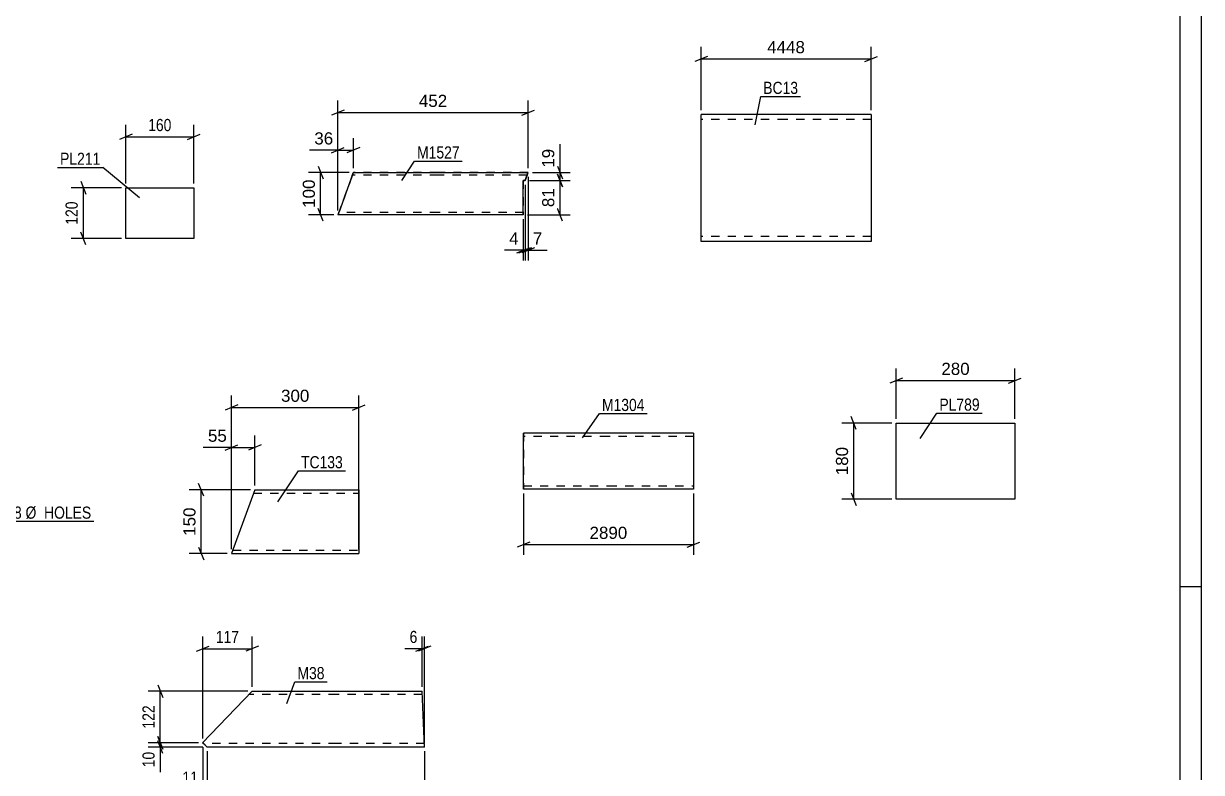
# Model space of a CAD drawing. Header units: millimetres. Extents: x 0 to 841, y 0 to 594.
# Drawn here: x 563.1 to 841, y 254.2 to 430.9 of the extents above; entities that cross this region are included whole.
import ezdxf

# ---------------------------------------------------------------- set-up
doc = ezdxf.new("R2010")
doc.units = ezdxf.units.MM
doc.linetypes.add('DXK_LINE_DOT2', pattern=[3.9198, 1.9599, -1.9599])
doc.styles.add('Arial', font='ARIAL.TTF', dxfattribs={"height": 0.2})
doc.styles.add('Arial Narrow', font='ARIALN.TTF', dxfattribs={"height": 0.2})

# ---------------------------------------------------------------- blocks, each defined once
blk = doc.blocks.new('Unknown-318890635-1126')
at = {"color": 5, "linetype": 'Continuous'}
for p, q in [((841, 0), (841, 594)), ((836, 5), (836, 589)), ((841, 298), (836, 298))]:
    blk.add_line(p, q, dxfattribs=at)
blk = doc.blocks.new('Part-318890635-2367 - 2349')
at = {"color": 2, "linetype": 'Continuous'}
for p, q in [((742.95, 409.49), (722.95, 409.49)), ((722.95, 381.89), (722.95, 409.49)), ((763.05, 409.49), (743.05, 409.49)), ((763.05, 409.49), (763.05, 409.31)), ((763.05, 409.31), (763.05, 379.49)), ((722.95, 379.49), (722.95, 381.89)), ((742.95, 379.49), (722.95, 379.49)), ((763.05, 379.49), (743.05, 379.49))]:
    blk.add_line(p, q, dxfattribs=at)
at = {"color": 7, "linetype": 'DXK_LINE_DOT2'}
for p, q in [((742.95, 408.29), (722.95, 408.29)), ((763.05, 408.29), (743.05, 408.29)), ((722.95, 379.67), (722.95, 381.89)), ((722.95, 380.69), (722.95, 380.78)), ((763.05, 380.69), (763.05, 380.78)), ((742.95, 380.69), (722.95, 380.69)), ((763.05, 380.69), (743.05, 380.69))]:
    blk.add_line(p, q, dxfattribs=at)
blk = doc.blocks.new('Part-318890635-1235 - 1217')
at = {"color": 2, "linetype": 'Continuous'}
for p, q in [((605.37, 261.19), (617.04, 273.4)), ((617.04, 273.4), (637.04, 273.4)), ((637.14, 273.4), (657.14, 273.4)), ((657.74, 260.2), (657.14, 273.4)), ((605.94, 260.67), (605.37, 261.19)), ((606.44, 260.2), (605.94, 260.67)), ((637.04, 260.2), (606.44, 260.2)), ((657.74, 260.2), (637.14, 260.2))]:
    blk.add_line(p, q, dxfattribs=at)
at = {"color": 7, "linetype": 'DXK_LINE_DOT2'}
for p, q in [((637.04, 272.6), (616.28, 272.6)), ((657.18, 272.6), (637.14, 272.6)), ((605.38, 261.2), (605.37, 261.19)), ((605.37, 261.19), (605.38, 261.2)), ((605.4, 261.19), (605.38, 261.2)), ((605.38, 261.2), (605.6, 261)), ((637.04, 261), (605.6, 261)), ((657.7, 261), (637.14, 261)), ((657.7, 261), (657.7, 261.06))]:
    blk.add_line(p, q, dxfattribs=at)
blk = doc.blocks.new('Part-318890635-2117 - 2101')
at = {"color": 2, "linetype": 'Continuous'}
for p, q in [((681.04, 334.26), (681.04, 334.26)), ((681.04, 321.06), (681.04, 334.26)), ((701.04, 334.26), (681.04, 334.26)), ((721.14, 334.26), (701.14, 334.26)), ((721.14, 334.26), (721.14, 321.06)), ((681.04, 321.06), (681.04, 321.06)), ((701.04, 321.06), (681.04, 321.06)), ((721.14, 321.06), (701.14, 321.06))]:
    blk.add_line(p, q, dxfattribs=at)
at = {"color": 7, "linetype": 'DXK_LINE_DOT2'}
for p, q in [((681.04, 334.26), (681.04, 321.06)), ((681.04, 333.46), (681.04, 333.46)), ((701.04, 333.46), (681.04, 333.46)), ((721.14, 333.46), (701.14, 333.46)), ((721.14, 334.26), (721.14, 334.26)), ((721.14, 334.26), (721.14, 321.06)), ((681.04, 321.86), (681.04, 321.86)), ((681.04, 321.86), (701.04, 321.86)), ((701.14, 321.86), (721.14, 321.86)), ((721.14, 321.06), (721.14, 321.06))]:
    blk.add_line(p, q, dxfattribs=at)
blk = doc.blocks.new('Part-318890635-1998 - 1982')
at = {"color": 7, "linetype": 'DXK_LINE_DOT2'}
for p, q in [((640.65, 395.03), (637.52, 386.41)), ((640.57, 394.8), (637.56, 386.54)), ((640.69, 395.12), (637.63, 386.74)), ((640.57, 394.8), (640.64, 394.99)), ((640.64, 394.99), (640.65, 395.03)), ((640.79, 395.42), (640.65, 395.03)), ((640.65, 395.03), (640.69, 395.12)), ((640.69, 395.12), (640.7, 395.17)), ((640.69, 395.12), (640.7, 395.17)), ((660.92, 395.17), (640.7, 395.17)), ((640.89, 395.68), (640.79, 395.42)), ((640.92, 395.77), (640.89, 395.68)), ((660.92, 395.77), (640.92, 395.77)), ((682.15, 395.77), (661.02, 395.77)), ((681.93, 395.17), (661.02, 395.17)), ((681.92, 395.12), (681.46, 393.86)), ((681.88, 395.03), (681.46, 393.86)), ((681.46, 393.86), (681.8, 394.8)), ((681.8, 394.8), (681.87, 394.99)), ((681.87, 394.99), (681.88, 395.03)), ((681.88, 395.03), (682.02, 395.42)), ((681.88, 395.03), (681.91, 395.12)), ((681.91, 395.12), (681.93, 395.17)), ((681.92, 395.12), (681.93, 395.17)), ((682.02, 395.42), (682.12, 395.68)), ((682.12, 395.68), (682.15, 395.77)), ((681.02, 386.54), (681.02, 393.86)), ((681.02, 393.86), (681.46, 393.86)), ((681.46, 393.86), (681.02, 393.86)), ((681.02, 393.86), (681.02, 386.54)), ((681.46, 393.86), (681.02, 393.86)), ((681.02, 393.86), (681.02, 386.41)), ((681.02, 393.86), (681.02, 393.86)), ((681.46, 393.86), (681.46, 393.86)), ((637.52, 386.41), (637.41, 386.12)), ((637.5, 386.37), (637.56, 386.54)), ((637.5, 386.37), (637.52, 386.41)), ((660.92, 386.37), (637.5, 386.37)), ((637.52, 386.41), (637.63, 386.74)), ((681.02, 386.37), (661.02, 386.37)), ((681.02, 386.37), (681.02, 386.54)), ((681.02, 386.41), (681.02, 386.54)), ((681.02, 386.12), (681.02, 386.41)), ((681.02, 386.37), (681.02, 386.41)), ((637.31, 385.86), (637.28, 385.77)), ((637.28, 385.77), (637.28, 385.77)), ((637.41, 386.12), (637.31, 385.86)), ((681.02, 385.86), (681.02, 386.12)), ((681.02, 385.77), (681.02, 385.86))]:
    blk.add_line(p, q, dxfattribs=at)
at = {"color": 2, "linetype": 'Continuous'}
for p, q in [((640.65, 395.03), (637.55, 386.51)), ((640.65, 395.03), (640.79, 395.42)), ((640.79, 395.42), (640.89, 395.68)), ((640.89, 395.68), (640.92, 395.77)), ((640.92, 395.77), (640.92, 395.77)), ((640.92, 395.77), (660.92, 395.77)), ((661.02, 395.77), (682.15, 395.77)), ((681.46, 393.86), (681.88, 395.03)), ((682.02, 395.42), (681.88, 395.03)), ((682.12, 395.68), (682.02, 395.42)), ((682.15, 395.77), (682.12, 395.68)), ((682.15, 395.77), (682.15, 395.77)), ((681.02, 386.51), (681.02, 393.86)), ((681.02, 393.86), (681.46, 393.86)), ((681.02, 393.86), (681.02, 393.86)), ((681.46, 393.86), (681.46, 393.86)), ((637.41, 386.12), (637.55, 386.51)), ((681.02, 386.51), (681.02, 386.12)), ((637.28, 385.77), (637.31, 385.86)), ((637.28, 385.77), (637.28, 385.77)), ((660.92, 385.77), (637.28, 385.77)), ((637.31, 385.86), (637.41, 386.12)), ((681.02, 385.77), (661.02, 385.77)), ((681.02, 386.12), (681.02, 385.86)), ((681.02, 385.86), (681.02, 385.77))]:
    blk.add_line(p, q, dxfattribs=at)
blk = doc.blocks.new('Part-318890635-5635 - 5628')
at = {"color": 2, "linetype": 'Continuous'}
for p, q in [((617.65, 320.88), (612.19, 305.88)), ((617.65, 320.88), (617.65, 320.88)), ((617.65, 320.88), (642.19, 320.88)), ((642.19, 320.88), (642.19, 320.88)), ((642.19, 320.88), (642.19, 305.88)), ((612.19, 305.88), (612.19, 305.88)), ((612.19, 305.88), (642.19, 305.88)), ((642.19, 305.88), (642.19, 305.88))]:
    blk.add_line(p, q, dxfattribs=at)
at = {"color": 7, "linetype": 'DXK_LINE_DOT2'}
for p, q in [((617.36, 320.08), (617.36, 320.08)), ((617.36, 320.08), (642.19, 320.08)), ((617.36, 320.08), (642.19, 320.08)), ((617.65, 320.88), (617.65, 320.88)), ((617.65, 320.88), (642.19, 320.88)), ((642.19, 320.88), (642.19, 320.88)), ((642.19, 320.08), (642.19, 320.08)), ((617.07, 319.28), (617.07, 319.28)), ((617.07, 319.28), (617.07, 319.28)), ((642.19, 319.28), (642.19, 319.28)), ((642.19, 319.28), (642.19, 319.28)), ((612.19, 305.88), (642.19, 305.88)), ((612.48, 306.68), (612.51, 306.74)), ((612.48, 306.68), (612.48, 306.68)), ((612.48, 306.68), (642.19, 306.68)), ((612.48, 306.68), (642.19, 306.68)), ((642.19, 306.68), (642.19, 306.74)), ((642.19, 306.68), (642.19, 306.68)), ((642.19, 305.88), (642.19, 305.88))]:
    blk.add_line(p, q, dxfattribs=at)
blk = doc.blocks.new('Part-318890635-5751 - 5745')
at = {"color": 2, "linetype": 'Continuous'}
for p, q in [((768.98, 318.66), (768.98, 336.66)), ((768.98, 336.66), (796.98, 336.66)), ((796.98, 336.66), (796.98, 318.66)), ((796.98, 318.66), (768.98, 318.66))]:
    blk.add_line(p, q, dxfattribs=at)
blk = doc.blocks.new('Part-318890635-2149 - 2133')
at = {"color": 2, "linetype": 'Continuous'}
for p, q in [((587.24, 380.19), (587.24, 392.19)), ((587.24, 392.19), (603.29, 392.19)), ((603.29, 392.19), (603.29, 380.19)), ((603.29, 380.19), (587.24, 380.19))]:
    blk.add_line(p, q, dxfattribs=at)
blk = doc.blocks.new('StraightDimension-318890635-2370 - 2349')
at = {"color": 7, "linetype": 'Continuous'}
for p, q in [((722.95, 410.49), (722.95, 425.42)), ((763.05, 410.49), (763.05, 425.42)), ((724.45, 423.17), (721.45, 421.97)), ((722.95, 422.57), (763.05, 422.57)), ((761.55, 421.97), (764.55, 423.17))]:
    blk.add_line(p, q, dxfattribs=at)
at = {"color": 0}
blk.add_wipeout([(748.04, 423.32), (748.04, 427.52), (737.95, 427.52), (737.95, 423.32)], dxfattribs=at)
at = {"color": 3, "style": 'Arial'}
blk.add_text('4448', height=2.865, dxfattribs=at).set_placement((738.55, 423.92))
blk = doc.blocks.new('StraightDimension-318890635-1317 - 1217')
at = {"color": 7, "linetype": 'Continuous'}
for p, q in [((616.04, 273.4), (592.53, 273.4)), ((594.78, 274.9), (595.98, 271.9)), ((595.38, 261.2), (595.38, 273.4)), ((595.98, 259.7), (594.78, 262.7)), ((604.38, 261.2), (592.53, 261.2))]:
    blk.add_line(p, q, dxfattribs=at)
at = {"color": 0}
blk.add_wipeout([(594.63, 270.64), (590.43, 270.64), (590.43, 263.96), (594.63, 263.96)], dxfattribs=at)
at = {"color": 3, "style": 'Arial Narrow'}
blk.add_text('122', height=2.863, rotation=90.0002, dxfattribs=at).set_placement((594.03, 264.56))
blk = doc.blocks.new('StraightDimension-318890635-1301 - 1217')
at = {"color": 7, "linetype": 'Continuous'}
for p, q in [((594.78, 262.7), (595.98, 259.7)), ((595.98, 258.7), (594.78, 261.7)), ((604.38, 261.2), (592.53, 261.2)), ((605.44, 260.2), (592.53, 260.2)), ((595.38, 260.2), (595.38, 261.2))]:
    blk.add_line(p, q, dxfattribs=at)
at = {"color": 0}
blk.add_wipeout([(594.63, 259.67), (590.43, 259.67), (590.43, 254.82), (594.63, 254.82)], dxfattribs=at)
at = {"color": 7, "linetype": 'Continuous'}
blk.add_line((595.38, 260.2), (595.38, 254.29), dxfattribs=at)
blk.add_line((595.38, 260.2), (595.38, 254.29), dxfattribs=at)
at = {"color": 3, "style": 'Arial Narrow'}
blk.add_text('10', height=2.863, rotation=90.0002, dxfattribs=at).set_placement((594.03, 255.42))
blk = doc.blocks.new('StraightDimension-318890635-1262 - 1217')
at = {"color": 7, "linetype": 'Continuous'}
for p, q in [((605.38, 262.2), (605.38, 286.25)), ((617.04, 274.4), (617.04, 286.25)), ((603.88, 282.8), (606.88, 284)), ((618.54, 284), (615.54, 282.8)), ((605.38, 283.4), (617.04, 283.4))]:
    blk.add_line(p, q, dxfattribs=at)
at = {"color": 0}
blk.add_wipeout([(614.56, 284.15), (614.56, 288.35), (607.87, 288.35), (607.87, 284.15)], dxfattribs=at)
at = {"color": 3, "style": 'Arial Narrow'}
blk.add_text('117', height=2.863, dxfattribs=at).set_placement((608.47, 284.75))
blk = doc.blocks.new('StraightDimension-318890635-1239 - 1217')
at = {"color": 7, "linetype": 'Continuous'}
for p, q in [((657.14, 274.4), (657.14, 286.25)), ((657.74, 261.2), (657.74, 286.25)), ((655.64, 282.8), (658.64, 284)), ((659.24, 284), (656.24, 282.8)), ((657.14, 283.4), (657.74, 283.4))]:
    blk.add_line(p, q, dxfattribs=at)
at = {"color": 0}
blk.add_wipeout([(656.62, 284.15), (656.62, 288.35), (653.59, 288.35), (653.59, 284.15)], dxfattribs=at)
at = {"color": 7, "linetype": 'Continuous'}
blk.add_line((657.14, 283.4), (653.07, 283.4), dxfattribs=at)
blk.add_line((657.14, 283.4), (653.07, 283.4), dxfattribs=at)
at = {"color": 3, "style": 'Arial Narrow'}
blk.add_text('6', height=2.86, dxfattribs=at).set_placement((654.19, 284.75))
blk = doc.blocks.new('StraightDimension-318890635-1334 - 1217')
at = {"color": 7, "linetype": 'Continuous'}
for p, q in [((605.38, 260.2), (605.38, 241.34)), ((657.74, 259.2), (657.74, 241.34)), ((606.88, 244.34), (603.88, 243.14)), ((605.38, 243.74), (657.74, 243.74)), ((656.24, 243.14), (659.24, 244.34))]:
    blk.add_line(p, q, dxfattribs=at)
at = {"color": 0}
blk.add_wipeout([(635.82, 244.49), (635.82, 248.69), (627.3, 248.69), (627.3, 244.49)], dxfattribs=at)
at = {"color": 3, "style": 'Arial Narrow'}
blk.add_text('1990', height=2.863, dxfattribs=at).set_placement((627.9, 245.09))
blk = doc.blocks.new('StraightDimension-318890635-1286 - 1217')
at = {"color": 7, "linetype": 'Continuous'}
for p, q in [((605.38, 260.2), (605.38, 247.8)), ((606.44, 259.2), (606.44, 247.8)), ((603.88, 249.6), (606.88, 250.8)), ((607.94, 250.8), (604.94, 249.6)), ((605.38, 250.2), (606.44, 250.2))]:
    blk.add_line(p, q, dxfattribs=at)
at = {"color": 0}
blk.add_wipeout([(604.86, 250.95), (604.86, 255.15), (600, 255.15), (600, 250.95)], dxfattribs=at)
at = {"color": 7, "linetype": 'Continuous'}
blk.add_line((605.38, 250.2), (599.48, 250.2), dxfattribs=at)
blk.add_line((605.38, 250.2), (599.48, 250.2), dxfattribs=at)
at = {"color": 3, "style": 'Arial Narrow'}
blk.add_text('11', height=2.863, dxfattribs=at).set_placement((600.6, 251.55))
blk = doc.blocks.new('StraightDimension-318890635-2120 - 2101')
at = {"color": 7, "linetype": 'Continuous'}
for p, q in [((681.04, 320.06), (681.04, 305.57)), ((721.14, 320.06), (721.14, 305.57)), ((682.54, 308.57), (679.54, 307.37)), ((719.64, 307.37), (722.64, 308.57)), ((681.04, 307.97), (721.14, 307.97))]:
    blk.add_line(p, q, dxfattribs=at)
at = {"color": 0}
blk.add_wipeout([(706.13, 308.72), (706.13, 312.92), (696.04, 312.92), (696.04, 308.72)], dxfattribs=at)
at = {"color": 3, "style": 'Arial'}
blk.add_text('2890', height=2.865, dxfattribs=at).set_placement((696.64, 309.32))
blk = doc.blocks.new('StraightDimension-318890635-2067 - 1982')
at = {"color": 7, "linetype": 'Continuous'}
for p, q in [((639.92, 395.77), (630.35, 395.77)), ((632.6, 397.27), (633.8, 394.27)), ((633.2, 385.77), (633.2, 395.77)), ((633.8, 384.27), (632.6, 387.27)), ((636.28, 385.77), (630.35, 385.77))]:
    blk.add_line(p, q, dxfattribs=at)
at = {"color": 0}
blk.add_wipeout([(632.45, 394.7), (628.25, 394.7), (628.25, 386.83), (632.45, 386.83)], dxfattribs=at)
at = {"color": 3, "style": 'Arial'}
blk.add_text('100', height=2.865, rotation=90.0002, dxfattribs=at).set_placement((631.85, 387.43))
blk = doc.blocks.new('StraightDimension-318890635-2001 - 1982')
at = {"color": 7, "linetype": 'Continuous'}
for p, q in [((637.28, 386.77), (637.28, 403.89)), ((640.92, 396.77), (640.92, 403.89)), ((635.78, 400.44), (638.78, 401.64)), ((637.28, 401.04), (640.92, 401.04)), ((642.42, 401.64), (639.42, 400.44))]:
    blk.add_line(p, q, dxfattribs=at)
at = {"color": 0}
blk.add_wipeout([(636.76, 401.79), (636.76, 405.99), (631.11, 405.99), (631.11, 401.79)], dxfattribs=at)
at = {"color": 7, "linetype": 'Continuous'}
blk.add_line((637.28, 401.04), (630.58, 401.04), dxfattribs=at)
blk.add_line((637.28, 401.04), (630.58, 401.04), dxfattribs=at)
at = {"color": 3, "style": 'Arial'}
blk.add_text('36', height=2.865, dxfattribs=at).set_placement((631.71, 402.39))
blk = doc.blocks.new('StraightDimension-318890635-2043 - 1982')
at = {"color": 7, "linetype": 'Continuous'}
for p, q in [((683.15, 395.77), (692.08, 395.77)), ((689.08, 397.27), (690.28, 394.27)), ((690.28, 392.36), (689.08, 395.36)), ((689.68, 393.86), (689.68, 395.77)), ((682.46, 393.86), (692.08, 393.86))]:
    blk.add_line(p, q, dxfattribs=at)
at = {"color": 0}
blk.add_wipeout([(688.93, 401.94), (684.73, 401.94), (684.73, 396.29), (688.93, 396.29)], dxfattribs=at)
at = {"color": 7, "linetype": 'Continuous'}
blk.add_line((689.68, 395.77), (689.68, 402.46), dxfattribs=at)
blk.add_line((689.68, 395.77), (689.68, 402.46), dxfattribs=at)
at = {"color": 3, "style": 'Arial'}
blk.add_text('19', height=2.865, rotation=90.0002, dxfattribs=at).set_placement((688.33, 396.89))
blk = doc.blocks.new('StraightDimension-318890635-2019 - 1982')
at = {"color": 7, "linetype": 'Continuous'}
for p, q in [((682.15, 394.77), (682.15, 375.02)), ((681.46, 392.86), (681.46, 375.02)), ((679.96, 376.82), (682.96, 378.02)), ((683.65, 378.02), (680.65, 376.82)), ((681.46, 377.42), (682.15, 377.42))]:
    blk.add_line(p, q, dxfattribs=at)
at = {"color": 0}
blk.add_wipeout([(686.1, 378.17), (686.1, 382.37), (682.67, 382.37), (682.67, 378.17)], dxfattribs=at)
at = {"color": 7, "linetype": 'Continuous'}
blk.add_line((682.15, 377.42), (686.62, 377.42), dxfattribs=at)
blk.add_line((682.15, 377.42), (686.62, 377.42), dxfattribs=at)
at = {"color": 3, "style": 'Arial'}
blk.add_text('7', height=2.87, dxfattribs=at).set_placement((683.27, 378.77))
blk = doc.blocks.new('StraightDimension-318890635-2032 - 1982')
at = {"color": 7, "linetype": 'Continuous'}
for p, q in [((681.46, 392.86), (681.46, 375.02)), ((681.02, 384.77), (681.02, 375.02)), ((679.52, 376.82), (682.52, 378.02)), ((682.96, 378.02), (679.96, 376.82)), ((681.02, 377.42), (681.46, 377.42))]:
    blk.add_line(p, q, dxfattribs=at)
at = {"color": 0}
blk.add_wipeout([(680.5, 378.17), (680.5, 382.37), (677.07, 382.37), (677.07, 378.17)], dxfattribs=at)
at = {"color": 7, "linetype": 'Continuous'}
blk.add_line((681.02, 377.42), (676.55, 377.42), dxfattribs=at)
blk.add_line((681.02, 377.42), (676.55, 377.42), dxfattribs=at)
at = {"color": 3, "style": 'Arial'}
blk.add_text('4', height=2.87, dxfattribs=at).set_placement((677.67, 378.77))
blk = doc.blocks.new('StraightDimension-318890635-2056 - 1982')
at = {"color": 7, "linetype": 'Continuous'}
for p, q in [((689.08, 395.36), (690.28, 392.36)), ((682.46, 393.86), (692.08, 393.86)), ((689.68, 385.77), (689.68, 393.86)), ((690.28, 384.27), (689.08, 387.27)), ((682.02, 385.77), (692.08, 385.77))]:
    blk.add_line(p, q, dxfattribs=at)
at = {"color": 0}
blk.add_wipeout([(688.93, 392.64), (684.73, 392.64), (684.73, 386.99), (688.93, 386.99)], dxfattribs=at)
at = {"color": 3, "style": 'Arial'}
blk.add_text('81', height=2.865, rotation=90.0002, dxfattribs=at).set_placement((688.33, 387.59))
blk = doc.blocks.new('StraightDimension-318890635-2085 - 1982')
at = {"color": 7, "linetype": 'Continuous'}
for p, q in [((637.28, 386.77), (637.28, 412.74)), ((682.15, 396.77), (682.15, 412.74)), ((638.78, 410.49), (635.78, 409.29)), ((637.28, 409.89), (682.15, 409.89)), ((680.65, 409.29), (683.65, 410.49))]:
    blk.add_line(p, q, dxfattribs=at)
at = {"color": 0}
blk.add_wipeout([(663.65, 410.64), (663.65, 414.84), (655.78, 414.84), (655.78, 410.64)], dxfattribs=at)
at = {"color": 3, "style": 'Arial'}
blk.add_text('452', height=2.865, dxfattribs=at).set_placement((656.38, 411.24))
blk = doc.blocks.new('StraightDimension-318890635-5637 - 5628')
at = {"color": 7, "linetype": 'Continuous'}
for p, q in [((612.19, 306.88), (612.19, 333.73)), ((617.65, 321.88), (617.65, 333.73)), ((610.69, 330.28), (613.69, 331.48)), ((612.19, 330.88), (617.65, 330.88)), ((619.15, 331.48), (616.15, 330.28))]:
    blk.add_line(p, q, dxfattribs=at)
at = {"color": 0}
blk.add_wipeout([(611.67, 331.63), (611.67, 335.83), (606.02, 335.83), (606.02, 331.63)], dxfattribs=at)
at = {"color": 7, "linetype": 'Continuous'}
blk.add_line((612.19, 330.88), (605.5, 330.88), dxfattribs=at)
blk.add_line((612.19, 330.88), (605.5, 330.88), dxfattribs=at)
at = {"color": 3, "style": 'Arial'}
blk.add_text('55', height=2.865, dxfattribs=at).set_placement((606.62, 332.23))
blk = doc.blocks.new('StraightDimension-318890635-5655 - 5628')
at = {"color": 7, "linetype": 'Continuous'}
for p, q in [((605.63, 319.38), (604.43, 322.38)), ((616.65, 320.88), (602.18, 320.88)), ((605.03, 305.88), (605.03, 320.88)), ((611.19, 305.88), (602.18, 305.88)), ((604.43, 307.38), (605.63, 304.38))]:
    blk.add_line(p, q, dxfattribs=at)
at = {"color": 0}
blk.add_wipeout([(604.28, 317.31), (600.08, 317.31), (600.08, 309.44), (604.28, 309.44)], dxfattribs=at)
at = {"color": 3, "style": 'Arial'}
blk.add_text('150', height=2.865, rotation=90.0002, dxfattribs=at).set_placement((603.68, 310.04))
blk = doc.blocks.new('StraightDimension-318890635-5676 - 5628')
at = {"color": 7, "linetype": 'Continuous'}
for p, q in [((612.19, 306.88), (612.19, 343.16)), ((642.19, 306.88), (642.19, 343.16)), ((613.69, 340.91), (610.69, 339.71)), ((612.19, 340.31), (642.19, 340.31)), ((640.69, 339.71), (643.69, 340.91))]:
    blk.add_line(p, q, dxfattribs=at)
at = {"color": 0}
blk.add_wipeout([(631.13, 341.06), (631.13, 345.26), (623.26, 345.26), (623.26, 341.06)], dxfattribs=at)
at = {"color": 3, "style": 'Arial'}
blk.add_text('300', height=2.865, dxfattribs=at).set_placement((623.86, 341.66))
blk = doc.blocks.new('StraightDimension-318890635-5753 - 5745')
at = {"color": 7, "linetype": 'Continuous'}
for p, q in [((767.98, 336.66), (756.13, 336.66)), ((759.58, 335.16), (758.38, 338.16)), ((758.98, 318.66), (758.98, 336.66)), ((758.38, 320.16), (759.58, 317.16)), ((767.98, 318.66), (756.13, 318.66))]:
    blk.add_line(p, q, dxfattribs=at)
at = {"color": 0}
blk.add_wipeout([(758.23, 331.6), (754.03, 331.6), (754.03, 323.73), (758.23, 323.73)], dxfattribs=at)
at = {"color": 3, "style": 'Arial'}
blk.add_text('180', height=2.865, rotation=90.0002, dxfattribs=at).set_placement((757.63, 324.33))
blk = doc.blocks.new('StraightDimension-318890635-5764 - 5745')
at = {"color": 7, "linetype": 'Continuous'}
for p, q in [((768.98, 337.66), (768.98, 349.51)), ((796.98, 337.66), (796.98, 349.51)), ((770.48, 347.26), (767.48, 346.06)), ((768.98, 346.66), (796.98, 346.66)), ((795.48, 346.06), (798.48, 347.26))]:
    blk.add_line(p, q, dxfattribs=at)
at = {"color": 0}
blk.add_wipeout([(786.91, 347.41), (786.91, 351.61), (779.04, 351.61), (779.04, 347.41)], dxfattribs=at)
at = {"color": 3, "style": 'Arial'}
blk.add_text('280', height=2.865, dxfattribs=at).set_placement((779.64, 348.01))
blk = doc.blocks.new('StraightDimension-318890635-2151 - 2133')
at = {"color": 7, "linetype": 'Continuous'}
for p, q in [((587.24, 393.19), (587.24, 407.04)), ((603.29, 393.19), (603.29, 407.04)), ((588.74, 404.79), (585.74, 403.59)), ((587.24, 404.19), (603.29, 404.19)), ((601.79, 403.59), (604.79, 404.79))]:
    blk.add_line(p, q, dxfattribs=at)
at = {"color": 0}
blk.add_wipeout([(598.61, 404.94), (598.61, 409.14), (591.92, 409.14), (591.92, 404.94)], dxfattribs=at)
at = {"color": 3, "style": 'Arial Narrow'}
blk.add_text('160', height=2.863, dxfattribs=at).set_placement((592.52, 405.54))
blk = doc.blocks.new('StraightDimension-318890635-2162 - 2133')
at = {"color": 7, "linetype": 'Continuous'}
for p, q in [((586.24, 392.19), (574.39, 392.19)), ((576.64, 393.69), (577.84, 390.69)), ((577.24, 380.19), (577.24, 392.19)), ((577.84, 378.69), (576.64, 381.69)), ((586.24, 380.19), (574.39, 380.19))]:
    blk.add_line(p, q, dxfattribs=at)
at = {"color": 0}
blk.add_wipeout([(576.49, 389.53), (572.29, 389.53), (572.29, 382.85), (576.49, 382.85)], dxfattribs=at)
at = {"color": 3, "style": 'Arial Narrow'}
blk.add_text('120', height=2.863, rotation=90.0002, dxfattribs=at).set_placement((575.89, 383.45))
blk = doc.blocks.new('Mark-318890635-2363 - 2349')
at = {"color": 0}
blk.add_wipeout([(745.85, 414.31), (745.85, 417.31), (737.63, 417.31), (737.63, 414.31)], dxfattribs=at)
blk.add_wipeout([(745.85, 414.31), (745.85, 417.31), (737.63, 417.31), (737.63, 414.31)], dxfattribs=at)
at = {"color": 30, "linetype": 'Continuous'}
for p, q in [((735.73, 407.05), (737.03, 413.71)), ((737.03, 413.71), (746.45, 413.71))]:
    blk.add_line(p, q, dxfattribs=at)
at = {"color": 3, "style": 'Arial Narrow'}
blk.add_text('BC13', height=2.863, dxfattribs=at).set_placement((737.63, 414.31))
blk = doc.blocks.new('Mark-318890635-1230 - 1217')
at = {"color": 0}
blk.add_wipeout([(634.12, 276.21), (634.12, 279.21), (627.73, 279.21), (627.73, 276.21)], dxfattribs=at)
blk.add_wipeout([(634.12, 276.21), (634.12, 279.21), (627.73, 279.21), (627.73, 276.21)], dxfattribs=at)
at = {"color": 30, "linetype": 'Continuous'}
for p, q in [((625.24, 270.5), (627.13, 275.61)), ((627.13, 275.61), (634.72, 275.61))]:
    blk.add_line(p, q, dxfattribs=at)
at = {"color": 3, "style": 'Arial Narrow'}
blk.add_text('M38', height=2.863, dxfattribs=at).set_placement((627.73, 276.21))
blk = doc.blocks.new('Mark-318890635-2113 - 2101')
at = {"color": 0}
blk.add_wipeout([(709.63, 339.49), (709.63, 342.49), (699.57, 342.49), (699.57, 339.49)], dxfattribs=at)
blk.add_wipeout([(709.63, 339.49), (709.63, 342.49), (699.57, 342.49), (699.57, 339.49)], dxfattribs=at)
at = {"color": 30, "linetype": 'Continuous'}
for p, q in [((694.98, 333.13), (698.97, 338.89)), ((698.97, 338.89), (710.23, 338.89))]:
    blk.add_line(p, q, dxfattribs=at)
at = {"color": 3, "style": 'Arial Narrow'}
blk.add_text('M1304', height=2.863, dxfattribs=at).set_placement((699.57, 339.49))
blk = doc.blocks.new('Mark-318890635-1994 - 1982')
at = {"color": 0}
blk.add_wipeout([(666.01, 399.07), (666.01, 402.07), (655.96, 402.07), (655.96, 399.07)], dxfattribs=at)
blk.add_wipeout([(666.01, 399.07), (666.01, 402.07), (655.96, 402.07), (655.96, 399.07)], dxfattribs=at)
at = {"color": 30, "linetype": 'Continuous'}
for p, q in [((652.34, 393.92), (655.36, 398.47)), ((655.36, 398.47), (666.61, 398.47))]:
    blk.add_line(p, q, dxfattribs=at)
at = {"color": 3, "style": 'Arial Narrow'}
blk.add_text('M1527', height=2.863, dxfattribs=at).set_placement((655.96, 399.07))
blk = doc.blocks.new('Mark-318890635-2206 - 2176')
at = {"color": 0}
blk.add_wipeout([(555.4, 314.08), (555.4, 317.08), (553.57, 317.08), (553.57, 314.08)], dxfattribs=at)
blk.add_wipeout([(555.4, 314.08), (555.4, 317.08), (553.57, 317.08), (553.57, 314.08)], dxfattribs=at)
at = {"color": 7, "linetype": 'Continuous'}
blk.add_line((544.97, 324.04), (552.97, 313.48), dxfattribs=at)
at = {"color": 0}
blk.add_wipeout([(558.13, 314.08), (558.13, 317.08), (556.3, 317.08), (556.3, 314.08)], dxfattribs=at)
blk.add_wipeout([(558.13, 314.08), (558.13, 317.08), (556.3, 317.08), (556.3, 314.08)], dxfattribs=at)
at = {"color": 3, "style": 'Arial Narrow'}
blk.add_text('4', height=2.86, dxfattribs=at).set_placement((553.57, 314.08))
at = {"color": 0}
blk.add_wipeout([(562.68, 314.08), (562.68, 317.08), (559.03, 317.08), (559.03, 314.08)], dxfattribs=at)
blk.add_wipeout([(562.68, 314.08), (562.68, 317.08), (559.03, 317.08), (559.03, 314.08)], dxfattribs=at)
at = {"color": 3, "style": 'Arial Narrow'}
blk.add_text('#', height=2.86, dxfattribs=at).set_placement((556.3, 314.08))
at = {"color": 0}
blk.add_wipeout([(579.11, 314.08), (579.11, 317.08), (563.58, 317.08), (563.58, 314.08)], dxfattribs=at)
blk.add_wipeout([(579.11, 314.08), (579.11, 317.08), (563.58, 317.08), (563.58, 314.08)], dxfattribs=at)
at = {"color": 7, "linetype": 'Continuous'}
blk.add_line((552.97, 313.48), (579.71, 313.48), dxfattribs=at)
at = {"color": 3, "style": 'Arial Narrow'}
for s, p in [('18', (559.03, 314.08)), ('Ø  HOLES', (563.58, 314.08))]:
    blk.add_text(s, height=2.863, dxfattribs=at).set_placement(p)
blk = doc.blocks.new('Mark-318890635-5631 - 5628')
at = {"color": 0}
blk.add_wipeout([(638.44, 325.98), (638.44, 328.98), (628.58, 328.98), (628.58, 325.98)], dxfattribs=at)
blk.add_wipeout([(638.44, 325.98), (638.44, 328.98), (628.58, 328.98), (628.58, 325.98)], dxfattribs=at)
at = {"color": 30, "linetype": 'Continuous'}
for p, q in [((623.09, 318.09), (627.98, 325.38)), ((627.98, 325.38), (639.04, 325.38))]:
    blk.add_line(p, q, dxfattribs=at)
at = {"color": 3, "style": 'Arial Narrow'}
blk.add_text('TC133', height=2.863, dxfattribs=at).set_placement((628.58, 325.98))
blk = doc.blocks.new('Mark-318890635-5747 - 5745')
at = {"color": 0}
blk.add_wipeout([(788.69, 339.57), (788.69, 342.57), (779.18, 342.57), (779.18, 339.57)], dxfattribs=at)
blk.add_wipeout([(788.69, 339.57), (788.69, 342.57), (779.18, 342.57), (779.18, 339.57)], dxfattribs=at)
at = {"color": 30, "linetype": 'Continuous'}
for p, q in [((774.61, 333.03), (778.58, 338.97)), ((778.58, 338.97), (789.29, 338.97))]:
    blk.add_line(p, q, dxfattribs=at)
at = {"color": 3, "style": 'Arial Narrow'}
blk.add_text('PL789', height=2.863, dxfattribs=at).set_placement((779.18, 339.57))
blk = doc.blocks.new('Mark-318890635-2145 - 2133')
at = {"color": 0}
blk.add_wipeout([(581.23, 397.58), (581.23, 400.58), (571.73, 400.58), (571.73, 397.58)], dxfattribs=at)
blk.add_wipeout([(581.23, 397.58), (581.23, 400.58), (571.73, 400.58), (571.73, 397.58)], dxfattribs=at)
at = {"color": 30, "linetype": 'Continuous'}
for p in [(571.13, 396.98), (590.48, 389.76)]:
    blk.add_line(p, (581.83, 396.98), dxfattribs=at)
at = {"color": 3, "style": 'Arial Narrow'}
blk.add_text('PL211', height=2.863, dxfattribs=at).set_placement((571.73, 397.58))

msp = doc.modelspace()

# ---------------------------------------------------------------- block references
for name in ['Unknown-318890635-1126', 'Part-318890635-2367 - 2349', 'Part-318890635-1998 - 1982', 'Part-318890635-2149 - 2133', 'Part-318890635-5751 - 5745', 'Part-318890635-2117 - 2101', 'Part-318890635-5635 - 5628', 'Part-318890635-1235 - 1217']:
    msp.add_blockref(name, (0, 0))

# ---------------------------------------------------------------- next in the draw order: block references
for name in ['StraightDimension-318890635-2370 - 2349', 'StraightDimension-318890635-2151 - 2133', 'StraightDimension-318890635-2043 - 1982', 'StraightDimension-318890635-2067 - 1982', 'Mark-318890635-2113 - 2101', 'StraightDimension-318890635-5753 - 5745', 'StraightDimension-318890635-5637 - 5628', 'Mark-318890635-2206 - 2176', 'StraightDimension-318890635-2120 - 2101', 'StraightDimension-318890635-1239 - 1217', 'Mark-318890635-1230 - 1217', 'StraightDimension-318890635-1317 - 1217']:
    msp.add_blockref(name, (0, 0))

# ---------------------------------------------------------------- next in the draw order: block references
for name in ['Mark-318890635-2363 - 2349', 'StraightDimension-318890635-2001 - 1982', 'StraightDimension-318890635-2019 - 1982', 'StraightDimension-318890635-2162 - 2133', 'StraightDimension-318890635-5764 - 5745', 'StraightDimension-318890635-5655 - 5628', 'StraightDimension-318890635-1301 - 1217']:
    msp.add_blockref(name, (0, 0))

# ---------------------------------------------------------------- next in the draw order: block references
for name in ['Mark-318890635-2145 - 2133', 'StraightDimension-318890635-2032 - 1982', 'StraightDimension-318890635-5676 - 5628', 'Mark-318890635-5747 - 5745', 'StraightDimension-318890635-1262 - 1217', 'StraightDimension-318890635-1334 - 1217']:
    msp.add_blockref(name, (0, 0))

# ---------------------------------------------------------------- next in the draw order: block references
for name in ['StraightDimension-318890635-2056 - 1982', 'Mark-318890635-5631 - 5628', 'StraightDimension-318890635-1286 - 1217']:
    msp.add_blockref(name, (0, 0))

# ---------------------------------------------------------------- next in the draw order: block references
msp.add_blockref('StraightDimension-318890635-2085 - 1982', (0, 0))

# ---------------------------------------------------------------- next in the draw order: block references
msp.add_blockref('Mark-318890635-1994 - 1982', (0, 0))

doc.saveas('drawing.dxf')
